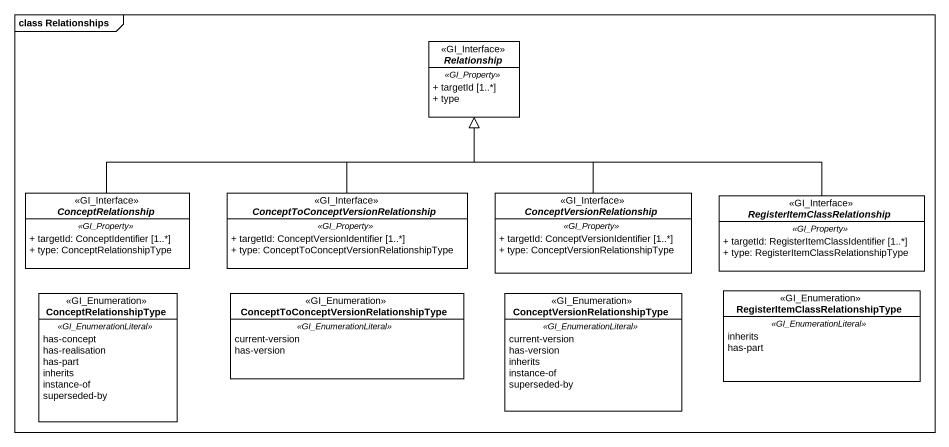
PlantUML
@startuml
mainframe class Relationships
hide circle
hide empty members
skinparam classAttributeIconSize 0
interface Relationship <<GI_Interface>> #FFFFFF {
  .. <<GI_Property>> ..
  + targetId [1..*]
  + type
}
interface ConceptRelationship <<GI_Interface>> #FFFFFF {
  .. <<GI_Property>> ..
  + targetId: ConceptIdentifier [1..*]
  + type: ConceptRelationshipType
}
interface "ConceptToConceptVersionRelationship" as ConceptToConceptVersionRelat <<GI_Interface>> #FFFFFF {
  .. <<GI_Property>> ..
  + targetId: ConceptVersionIdentifier [1..*]
  + type: ConceptToConceptVersionRelationshipType
}
interface ConceptVersionRelationship <<GI_Interface>> #FFFFFF {
  .. <<GI_Property>> ..
  + targetId: ConceptVersionIdentifier [1..*]
  + type: ConceptVersionRelationshipType
}
interface "RegisterItemClassRelationship" as RegisterItemClassRelationshi <<GI_Interface>> #FFFFFF {
  .. <<GI_Property>> ..
  + targetId: RegisterItemClassIdentifier [1..*]
  + type: RegisterItemClassRelationshipType
}
enum ConceptRelationshipType <<GI_Enumeration>> #FFFFFF {
  .. <<GI_EnumerationLiteral>> ..
  has-concept
  has-realisation
  has-part
  inherits
  instance-of
  superseded-by
}
enum "ConceptToConceptVersionRelationshipType" as ConceptToConceptVersionRelat_2 <<GI_Enumeration>> #FFFFFF {
  .. <<GI_EnumerationLiteral>> ..
  current-version
  has-version
}
enum "ConceptVersionRelationshipType" as ConceptVersionRelationshipTy <<GI_Enumeration>> #FFFFFF {
  .. <<GI_EnumerationLiteral>> ..
  current-version
  has-version
  inherits
  instance-of
  superseded-by
}
enum "RegisterItemClassRelationshipType" as RegisterItemClassRelationshi_2 <<GI_Enumeration>> #FFFFFF {
  .. <<GI_EnumerationLiteral>> ..
  inherits
  has-part
}
ConceptRelationship -right-|> Relationship
ConceptToConceptVersionRelat -up-|> Relationship
ConceptVersionRelationship -up-|> Relationship
RegisterItemClassRelationshi -left-|> Relationship
@enduml
